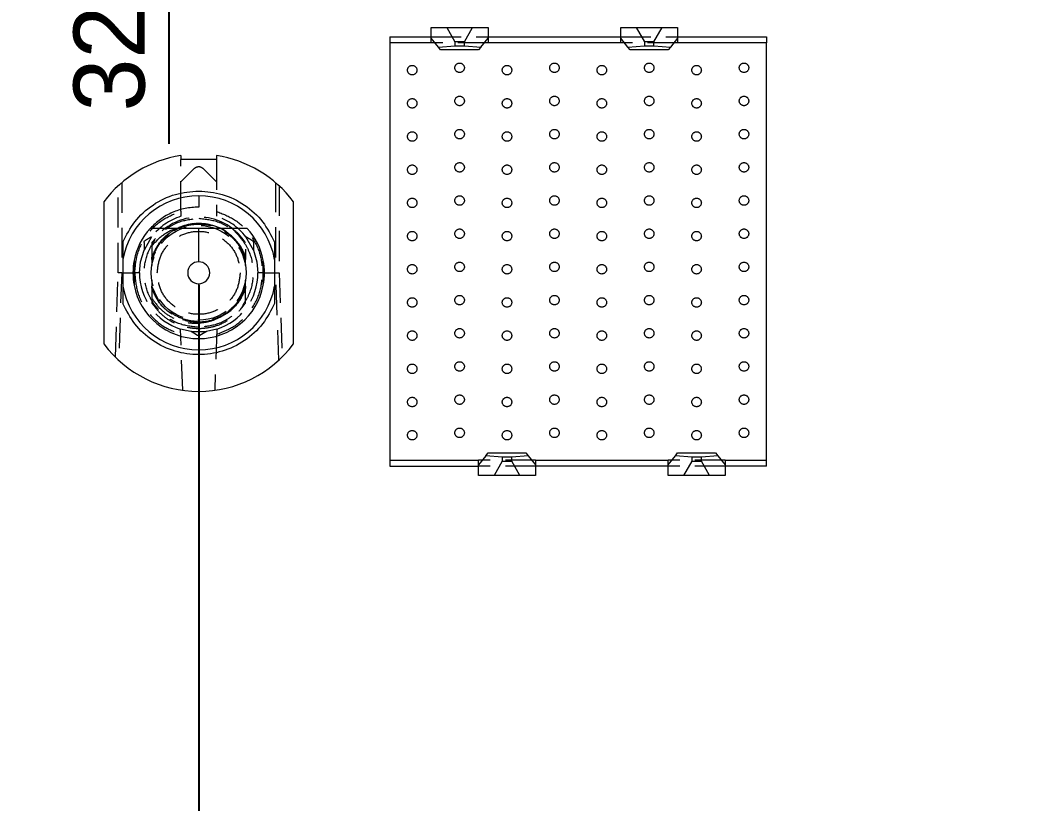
# Model space of a CAD drawing. Header units: millimetres. Extents: x -64 to 530, y -86 to 334.
# Drawn here: x 318.38 to 360.49, y 12.9 to 45.94 of the extents above; entities that cross this region are included whole.
import ezdxf

# ---------------------------------------------------------------- set-up
doc = ezdxf.new("R2010")
doc.units = ezdxf.units.MM
doc.header["$PDSIZE"] = -1
doc.linetypes.add('HIDDEN', pattern=[1.905, 1.27, -0.635])
doc.dimstyles.new('ISO-25', dxfattribs={"dimtxt": 2.5, "dimasz": 2.5, "dimexe": 1.25, "dimexo": 0.625, "dimtad": 1, "dimtxsty": 'Standard', "dimcen": 2.5, "dimadec": 0, "dimazin": 0, "dimtfac": 1, "dimtmove": 0, "dimatfit": 3, "dimfxl": 0, "dimarcsym": 0})

# ---------------------------------------------------------------- blocks, each defined once
blk = doc.blocks.new('*D35')
at = {"color": 0, "lineweight": -2}
for p, q in [((437.684, 297.079), (437.684, 315.579)), ((431.8, 293.079), (437.684, 297.079)), ((431.8, 279.9), (431.8, 293.079))]:
    blk.add_line(p, q, dxfattribs=at)
at = {"layer": 'Defpoints', "color": 0}
for p in [(437.684, 301.079), (431.8, 279.4), (0, 0)]:
    blk.add_point(p, dxfattribs=at)
at = {"color": 0, "insert": (435.434, 308.579), "char_height": 3, "attachment_point": 5, "rotation": 90}
blk.add_mtext('431,80', dxfattribs=at)
blk = doc.blocks.new('*D48')
at = {"color": 0, "lineweight": -2}
for p, q in [((355.301, 295.339), (355.301, 315.339)), ((359.73, 291.339), (355.301, 295.339)), ((359.73, 265.82), (359.73, 291.339))]:
    blk.add_line(p, q, dxfattribs=at)
at = {"layer": 'Defpoints', "color": 0}
for p in [(355.301, 299.339), (359.73, 265.32), (0, 0)]:
    blk.add_point(p, dxfattribs=at)
at = {"color": 0, "insert": (353.051, 307.589), "char_height": 3, "attachment_point": 5, "rotation": 90}
blk.add_mtext('359,73', dxfattribs=at)
blk = doc.blocks.new('*D49')
at = {"color": 0, "lineweight": -2}
for p, q in [((349.375, 265.32), (345.375, 260.541)), ((359.23, 265.32), (349.375, 265.32)), ((345.375, 260.541), (325.375, 260.541))]:
    blk.add_line(p, q, dxfattribs=at)
at = {"layer": 'Defpoints', "color": 0}
for p in [(359.73, 265.32), (341.375, 260.541), (0, 0)]:
    blk.add_point(p, dxfattribs=at)
at = {"color": 0, "insert": (333.125, 262.791), "char_height": 3, "attachment_point": 5}
blk.add_mtext('265,32', dxfattribs=at)
blk = doc.blocks.new('*D50')
at = {"color": 0, "lineweight": -2}
for p, q in [((411.281, 297.743), (411.281, 316.243)), ((415.9, 293.743), (411.281, 297.743)), ((415.9, 279.97), (415.9, 293.743))]:
    blk.add_line(p, q, dxfattribs=at)
at = {"layer": 'Defpoints', "color": 0}
for p in [(411.281, 301.743), (415.9, 279.47), (0, 0)]:
    blk.add_point(p, dxfattribs=at)
at = {"color": 0, "insert": (409.031, 309.243), "char_height": 3, "attachment_point": 5, "rotation": 90}
blk.add_mtext('415,90', dxfattribs=at)
blk = doc.blocks.new('*D51')
at = {"color": 0, "lineweight": -2}
for p, q in [((441.42, 274.4), (445.42, 275.871)), ((445.42, 275.871), (464.92, 275.871)), ((425.95, 274.4), (441.42, 274.4))]:
    blk.add_line(p, q, dxfattribs=at)
at = {"layer": 'Defpoints', "color": 0}
for p in [(449.42, 275.871), (425.45, 274.4), (0, 0)]:
    blk.add_point(p, dxfattribs=at)
at = {"color": 0, "insert": (457.42, 278.121), "char_height": 3, "attachment_point": 5}
blk.add_mtext('274,40', dxfattribs=at)
blk = doc.blocks.new('*D52')
at = {"color": 0, "lineweight": -2}
for p, q in [((423.283, 294.998), (423.283, 314.998)), ((425.45, 290.998), (423.283, 294.998)), ((425.45, 274.9), (425.45, 290.998))]:
    blk.add_line(p, q, dxfattribs=at)
at = {"layer": 'Defpoints', "color": 0}
for p in [(423.283, 298.998), (425.45, 274.4), (0, 0)]:
    blk.add_point(p, dxfattribs=at)
at = {"color": 0, "insert": (421.033, 307.248), "char_height": 3, "attachment_point": 5, "rotation": 90}
blk.add_mtext('425,45', dxfattribs=at)
blk = doc.blocks.new('*D53')
at = {"color": 0, "lineweight": -2}
for p, q in [((425.93, 198.05), (448.265, 198.05)), ((448.265, 198.05), (452.265, 194.721)), ((452.265, 194.721), (470.765, 194.721))]:
    blk.add_line(p, q, dxfattribs=at)
at = {"layer": 'Defpoints', "color": 0}
for p in [(425.43, 198.05), (456.265, 194.721), (0, 0)]:
    blk.add_point(p, dxfattribs=at)
at = {"color": 0, "insert": (463.765, 196.971), "char_height": 3, "attachment_point": 5}
blk.add_mtext('198,05', dxfattribs=at)
blk = doc.blocks.new('*D54')
at = {"color": 0, "lineweight": -2}
for p, q in [((450.176, 169.47), (454.176, 172.471)), ((454.176, 172.471), (473.176, 172.471)), ((430.3, 169.47), (450.176, 169.47))]:
    blk.add_line(p, q, dxfattribs=at)
at = {"layer": 'Defpoints', "color": 0}
for p in [(458.176, 172.471), (429.8, 169.47), (0, 0)]:
    blk.add_point(p, dxfattribs=at)
at = {"color": 0, "insert": (465.926, 174.721), "char_height": 3, "attachment_point": 5}
blk.add_mtext('169,47', dxfattribs=at)
blk = doc.blocks.new('*D55')
at = {"color": 0, "lineweight": -2}
for p, q in [((449.852, 133.05), (453.852, 136.405)), ((453.852, 136.405), (472.352, 136.405)), ((425.93, 133.05), (449.852, 133.05))]:
    blk.add_line(p, q, dxfattribs=at)
at = {"layer": 'Defpoints', "color": 0}
for p in [(457.852, 136.405), (425.43, 133.05), (0, 0)]:
    blk.add_point(p, dxfattribs=at)
at = {"color": 0, "insert": (465.352, 138.655), "char_height": 3, "attachment_point": 5}
blk.add_mtext('133,05', dxfattribs=at)
blk = doc.blocks.new('*D56')
at = {"color": 0, "lineweight": -2}
for p, q in [((437.803, 215.414), (437.803, 235.414)), ((425.43, 211.414), (437.803, 215.414)), ((425.43, 198.55), (425.43, 211.414))]:
    blk.add_line(p, q, dxfattribs=at)
at = {"layer": 'Defpoints', "color": 0}
for p in [(437.803, 219.414), (425.43, 198.05), (0, 0)]:
    blk.add_point(p, dxfattribs=at)
at = {"color": 0, "insert": (435.553, 227.664), "char_height": 3, "attachment_point": 5, "rotation": 90}
blk.add_mtext('425,43', dxfattribs=at)
blk = doc.blocks.new('*D57')
at = {"color": 0, "lineweight": -2}
for p, q in [((428.671, 174.228), (428.671, 193.728)), ((429.8, 173.47), (428.671, 174.228)), ((429.8, 169.97), (429.8, 173.47))]:
    blk.add_line(p, q, dxfattribs=at)
at = {"layer": 'Defpoints', "color": 0}
for p in [(428.671, 178.228), (429.8, 169.47), (0, 0)]:
    blk.add_point(p, dxfattribs=at)
at = {"color": 0, "insert": (426.421, 186.228), "char_height": 3, "attachment_point": 5, "rotation": 90}
blk.add_mtext('429,80', dxfattribs=at)
blk = doc.blocks.new('*D58')
at = {"color": 0, "lineweight": -2}
for p, q in [((423.781, 143.834), (423.781, 163.834)), ((425.43, 139.834), (423.781, 143.834)), ((425.43, 133.55), (425.43, 139.834))]:
    blk.add_line(p, q, dxfattribs=at)
at = {"layer": 'Defpoints', "color": 0}
for p in [(423.781, 147.834), (425.43, 133.05), (0, 0)]:
    blk.add_point(p, dxfattribs=at)
at = {"color": 0, "insert": (421.531, 156.084), "char_height": 3, "attachment_point": 5, "rotation": 90}
blk.add_mtext('425,43', dxfattribs=at)
blk = doc.blocks.new('*D59')
at = {"color": 0, "lineweight": -2}
for p, q in [((443.705, 59.47), (447.705, 60.483)), ((447.705, 60.483), (464.705, 60.483)), ((430.3, 59.47), (443.705, 59.47))]:
    blk.add_line(p, q, dxfattribs=at)
at = {"layer": 'Defpoints', "color": 0}
for p in [(451.705, 60.483), (429.8, 59.47), (0, 0)]:
    blk.add_point(p, dxfattribs=at)
at = {"color": 0, "insert": (458.455, 62.733), "char_height": 3, "attachment_point": 5}
blk.add_mtext('59,47', dxfattribs=at)
blk = doc.blocks.new('*D60')
at = {"color": 0, "lineweight": -2}
for p, q in [((421.977, 82.796), (421.977, 102.796)), ((425.43, 78.796), (421.977, 82.796)), ((425.43, 68.55), (425.43, 78.796))]:
    blk.add_line(p, q, dxfattribs=at)
at = {"layer": 'Defpoints', "color": 0}
for p in [(421.977, 86.796), (425.43, 68.05), (0, 0)]:
    blk.add_point(p, dxfattribs=at)
at = {"color": 0, "insert": (419.727, 95.046), "char_height": 3, "attachment_point": 5, "rotation": 90}
blk.add_mtext('425,43', dxfattribs=at)
blk = doc.blocks.new('*D61')
at = {"color": 0, "lineweight": -2}
for p, q in [((439.513, 68.05), (443.513, 72.526)), ((443.513, 72.526), (460.013, 72.526)), ((425.93, 68.05), (439.513, 68.05))]:
    blk.add_line(p, q, dxfattribs=at)
at = {"layer": 'Defpoints', "color": 0}
for p in [(447.513, 72.526), (425.43, 68.05), (0, 0)]:
    blk.add_point(p, dxfattribs=at)
at = {"color": 0, "insert": (454.013, 74.776), "char_height": 3, "attachment_point": 5}
blk.add_mtext('68,05', dxfattribs=at)
blk = doc.blocks.new('*D62')
at = {"color": 0, "lineweight": -2}
for p, q in [((429.8, 58.97), (429.8, 54.64)), ((429.8, 54.64), (429.842, 50.64)), ((429.842, 50.64), (429.842, 31.14))]:
    blk.add_line(p, q, dxfattribs=at)
at = {"layer": 'Defpoints', "color": 0}
for p in [(429.8, 59.47), (429.842, 46.64), (0, 0)]:
    blk.add_point(p, dxfattribs=at)
at = {"color": 0, "insert": (427.592, 38.64), "char_height": 3, "attachment_point": 5, "rotation": 90}
blk.add_mtext('429,80', dxfattribs=at)
blk = doc.blocks.new('*D63')
at = {"color": 0, "lineweight": -2}
for p, q in [((432.3, 55.97), (444.02, 55.97)), ((444.02, 55.97), (448.02, 53.811)), ((448.02, 53.811), (465.02, 53.811))]:
    blk.add_line(p, q, dxfattribs=at)
at = {"layer": 'Defpoints', "color": 0}
for p in [(431.8, 55.97), (452.02, 53.811), (0, 0)]:
    blk.add_point(p, dxfattribs=at)
at = {"color": 0, "insert": (458.77, 56.061), "char_height": 3, "attachment_point": 5}
blk.add_mtext('55,97', dxfattribs=at)
blk = doc.blocks.new('*D64')
at = {"color": 0, "lineweight": -2}
for p, q in [((441.938, 62.97), (445.938, 66.313)), ((445.938, 66.313), (462.938, 66.313)), ((432.3, 62.97), (441.938, 62.97))]:
    blk.add_line(p, q, dxfattribs=at)
at = {"layer": 'Defpoints', "color": 0}
for p in [(449.938, 66.313), (431.8, 62.97), (0, 0)]:
    blk.add_point(p, dxfattribs=at)
at = {"color": 0, "insert": (456.688, 68.563), "char_height": 3, "attachment_point": 5}
blk.add_mtext('62,97', dxfattribs=at)
blk = doc.blocks.new('*D65')
at = {"color": 0, "lineweight": -2}
for p, q in [((432.3, 165.97), (448.401, 165.97)), ((448.401, 165.97), (452.401, 161.133)), ((452.401, 161.133), (471.401, 161.133))]:
    blk.add_line(p, q, dxfattribs=at)
at = {"layer": 'Defpoints', "color": 0}
for p in [(431.8, 165.97), (456.401, 161.133), (0, 0)]:
    blk.add_point(p, dxfattribs=at)
at = {"color": 0, "insert": (464.151, 163.383), "char_height": 3, "attachment_point": 5}
blk.add_mtext('165,97', dxfattribs=at)
blk = doc.blocks.new('*D66')
at = {"color": 0, "lineweight": -2}
for p, q in [((448.405, 172.97), (452.405, 180.55)), ((452.405, 180.55), (471.405, 180.55)), ((432.3, 172.97), (448.405, 172.97))]:
    blk.add_line(p, q, dxfattribs=at)
at = {"layer": 'Defpoints', "color": 0}
for p in [(456.405, 180.55), (431.8, 172.97), (0, 0)]:
    blk.add_point(p, dxfattribs=at)
at = {"color": 0, "insert": (464.155, 182.8), "char_height": 3, "attachment_point": 5}
blk.add_mtext('172,97', dxfattribs=at)
blk = doc.blocks.new('*D77')
at = {"color": 0, "lineweight": -2}
for p, q in [((404.526, 297.682), (404.526, 316.182)), ((412.401, 293.682), (404.526, 297.682)), ((412.401, 279.9), (412.401, 293.682))]:
    blk.add_line(p, q, dxfattribs=at)
at = {"layer": 'Defpoints', "color": 0}
for p in [(404.526, 301.682), (412.401, 279.4), (0, 0)]:
    blk.add_point(p, dxfattribs=at)
at = {"color": 0, "insert": (402.276, 309.182), "char_height": 3, "attachment_point": 5, "rotation": 90}
blk.add_mtext('412,40', dxfattribs=at)
blk = doc.blocks.new('*D78')
at = {"color": 0, "lineweight": -2}
for p, q in [((417.265, 297.291), (417.265, 315.791)), ((419.399, 293.291), (417.265, 297.291)), ((419.399, 279.9), (419.399, 293.291))]:
    blk.add_line(p, q, dxfattribs=at)
at = {"layer": 'Defpoints', "color": 0}
for p in [(417.265, 301.291), (419.399, 279.4), (0, 0)]:
    blk.add_point(p, dxfattribs=at)
at = {"color": 0, "insert": (415.015, 308.791), "char_height": 3, "attachment_point": 5, "rotation": 90}
blk.add_mtext('419,40', dxfattribs=at)
blk = doc.blocks.new('*D79')
at = {"color": 0, "lineweight": -2}
for p, q in [((327.667, 198.05), (331.667, 199.196)), ((331.667, 199.196), (350.167, 199.196)), ((321.16, 198.05), (327.667, 198.05))]:
    blk.add_line(p, q, dxfattribs=at)
at = {"layer": 'Defpoints', "color": 0}
for p in [(335.667, 199.196), (320.66, 198.05), (0, 0)]:
    blk.add_point(p, dxfattribs=at)
at = {"color": 0, "insert": (343.167, 201.446), "char_height": 3, "attachment_point": 5}
blk.add_mtext('198,05', dxfattribs=at)
blk = doc.blocks.new('*D80')
at = {"color": 0, "lineweight": -2}
for p, q in [((320.66, 197.55), (320.66, 191.803)), ((320.66, 191.803), (322.808, 187.803)), ((322.808, 187.803), (322.808, 168.303))]:
    blk.add_line(p, q, dxfattribs=at)
at = {"layer": 'Defpoints', "color": 0}
for p in [(320.66, 198.05), (322.808, 183.803), (0, 0)]:
    blk.add_point(p, dxfattribs=at)
at = {"color": 0, "insert": (320.558, 175.803), "char_height": 3, "attachment_point": 5, "rotation": 90}
blk.add_mtext('320,66', dxfattribs=at)
blk = doc.blocks.new('*D93')
at = {"color": 0, "lineweight": -2}
for p, q in [((321.16, 133.05), (324.942, 133.05)), ((324.942, 133.05), (328.942, 128.791)), ((328.942, 128.791), (347.442, 128.791))]:
    blk.add_line(p, q, dxfattribs=at)
at = {"layer": 'Defpoints', "color": 0}
for p in [(320.66, 133.05), (332.942, 128.791), (0, 0)]:
    blk.add_point(p, dxfattribs=at)
at = {"color": 0, "insert": (340.442, 131.041), "char_height": 3, "attachment_point": 5}
blk.add_mtext('133,05', dxfattribs=at)
blk = doc.blocks.new('*D97')
at = {"color": 0, "lineweight": -2}
for p, q in [((320.66, 132.55), (320.66, 109.118)), ((320.66, 109.118), (316.635, 105.118)), ((316.635, 105.118), (316.635, 85.618))]:
    blk.add_line(p, q, dxfattribs=at)
at = {"layer": 'Defpoints', "color": 0}
for p in [(320.66, 133.05), (316.635, 101.118), (0, 0)]:
    blk.add_point(p, dxfattribs=at)
at = {"color": 0, "insert": (314.385, 93.118), "char_height": 3, "attachment_point": 5, "rotation": 90}
blk.add_mtext('320,66', dxfattribs=at)
blk = doc.blocks.new('*D106')
at = {"color": 0, "lineweight": -2}
for p, q in [((321.16, 68.05), (329.407, 68.05)), ((329.407, 68.05), (333.407, 67.093)), ((333.407, 67.093), (349.907, 67.093))]:
    blk.add_line(p, q, dxfattribs=at)
at = {"layer": 'Defpoints', "color": 0}
for p in [(320.66, 68.05), (337.407, 67.093), (0, 0)]:
    blk.add_point(p, dxfattribs=at)
at = {"color": 0, "insert": (343.907, 69.343), "char_height": 3, "attachment_point": 5}
blk.add_mtext('68,05', dxfattribs=at)
blk = doc.blocks.new('*D107')
at = {"color": 0, "lineweight": -2}
for p, q in [((320.66, 67.55), (320.66, 64.05)), ((320.66, 64.05), (324.666, 60.21)), ((324.666, 60.21), (324.666, 40.71))]:
    blk.add_line(p, q, dxfattribs=at)
at = {"layer": 'Defpoints', "color": 0}
for p in [(320.66, 68.05), (324.666, 56.21), (0, 0)]:
    blk.add_point(p, dxfattribs=at)
at = {"color": 0, "insert": (322.416, 48.21), "char_height": 3, "attachment_point": 5, "rotation": 90}
blk.add_mtext('320,66', dxfattribs=at)
blk = doc.blocks.new('*D108')
at = {"color": 0, "lineweight": -2}
for p, q in [((399.27, 34.77), (399.27, 4.758)), ((399.27, 4.758), (397.293, 0.758)), ((397.293, 0.758), (397.293, -19.242))]:
    blk.add_line(p, q, dxfattribs=at)
at = {"layer": 'Defpoints', "color": 0}
for p in [(399.27, 35.27), (0, 0), (397.293, -3.242)]:
    blk.add_point(p, dxfattribs=at)
at = {"color": 0, "insert": (395.043, -11.492), "char_height": 3, "attachment_point": 5, "rotation": 90}
blk.add_mtext('399,27', dxfattribs=at)
blk = doc.blocks.new('*D109')
at = {"color": 0, "lineweight": -2}
for p, q in [((325.92, 34.77), (325.92, -3.006)), ((325.92, -3.006), (321.535, -7.006)), ((321.535, -7.006), (321.535, -27.006))]:
    blk.add_line(p, q, dxfattribs=at)
at = {"layer": 'Defpoints', "color": 0}
for p in [(325.92, 35.27), (0, 0), (321.535, -11.006)]:
    blk.add_point(p, dxfattribs=at)
at = {"color": 0, "insert": (319.285, -19.256), "char_height": 3, "attachment_point": 5, "rotation": 90}
blk.add_mtext('325,92', dxfattribs=at)
blk = doc.blocks.new('*D115')
at = {"color": 0, "lineweight": -2}
for p, q in [((394.742, 126.405), (451.08, 126.405)), ((451.08, 126.405), (455.08, 122.21)), ((455.08, 122.21), (473.58, 122.21))]:
    blk.add_line(p, q, dxfattribs=at)
at = {"layer": 'Defpoints', "color": 0}
for p in [(394.242, 126.405), (459.08, 122.21), (0, 0)]:
    blk.add_point(p, dxfattribs=at)
at = {"color": 0, "insert": (466.58, 124.46), "char_height": 3, "attachment_point": 5}
blk.add_mtext('126,40', dxfattribs=at)
blk = doc.blocks.new('*D116')
at = {"color": 0, "lineweight": -2}
for p, q in [((394.242, 125.905), (394.242, 119.629)), ((394.242, 119.629), (388.615, 115.629)), ((388.615, 115.629), (388.615, 95.629))]:
    blk.add_line(p, q, dxfattribs=at)
at = {"layer": 'Defpoints', "color": 0}
for p in [(394.242, 126.405), (388.615, 111.629), (0, 0)]:
    blk.add_point(p, dxfattribs=at)
at = {"color": 0, "insert": (386.365, 103.379), "char_height": 3, "attachment_point": 5, "rotation": 90}
blk.add_mtext('394,24', dxfattribs=at)
blk = doc.blocks.new('*D117')
at = {"color": 0, "lineweight": -2}
for p, q in [((384.771, 191.225), (380.771, 186.707)), ((393.742, 191.225), (384.771, 191.225)), ((380.771, 186.707), (362.771, 186.707))]:
    blk.add_line(p, q, dxfattribs=at)
at = {"layer": 'Defpoints', "color": 0}
for p in [(394.242, 191.225), (376.771, 186.707), (0, 0)]:
    blk.add_point(p, dxfattribs=at)
at = {"color": 0, "insert": (369.521, 188.957), "char_height": 3, "attachment_point": 5}
blk.add_mtext('191,23', dxfattribs=at)
blk = doc.blocks.new('*D118')
at = {"color": 0, "lineweight": -2}
for p, q in [((389.587, 199.576), (389.587, 219.576)), ((394.242, 195.576), (389.587, 199.576)), ((394.242, 191.725), (394.242, 195.576))]:
    blk.add_line(p, q, dxfattribs=at)
at = {"layer": 'Defpoints', "color": 0}
for p in [(389.587, 203.576), (394.242, 191.225), (0, 0)]:
    blk.add_point(p, dxfattribs=at)
at = {"color": 0, "insert": (387.337, 211.826), "char_height": 3, "attachment_point": 5, "rotation": 90}
blk.add_mtext('394,24', dxfattribs=at)
blk = doc.blocks.new('*D119')
at = {"color": 0, "lineweight": -2}
for p, q in [((393.843, 235.159), (393.843, 254.159)), ((396, 231.159), (393.843, 235.159)), ((396, 225.095), (396, 231.159))]:
    blk.add_line(p, q, dxfattribs=at)
at = {"layer": 'Defpoints', "color": 0}
for p in [(393.843, 239.159), (396, 224.595), (0, 0)]:
    blk.add_point(p, dxfattribs=at)
at = {"color": 0, "insert": (391.593, 246.909), "char_height": 3, "attachment_point": 5, "rotation": 90}
blk.add_mtext('396,00', dxfattribs=at)
blk = doc.blocks.new('*D120')
at = {"color": 0, "lineweight": -2}
for p, q in [((372.602, 236.309), (372.602, 255.809)), ((373.5, 232.309), (372.602, 236.309)), ((373.5, 225.095), (373.5, 232.309))]:
    blk.add_line(p, q, dxfattribs=at)
at = {"layer": 'Defpoints', "color": 0}
for p in [(372.602, 240.309), (373.5, 224.595), (0, 0)]:
    blk.add_point(p, dxfattribs=at)
at = {"color": 0, "insert": (370.352, 248.309), "char_height": 3, "attachment_point": 5, "rotation": 90}
blk.add_mtext('373,50', dxfattribs=at)
blk = doc.blocks.new('*D121')
at = {"color": 0, "lineweight": -2}
for p, q in [((345.579, 237.414), (345.579, 256.414)), ((349.175, 233.414), (345.579, 237.414)), ((349.175, 225.095), (349.175, 233.414))]:
    blk.add_line(p, q, dxfattribs=at)
at = {"layer": 'Defpoints', "color": 0}
for p in [(345.579, 241.414), (349.175, 224.595), (0, 0)]:
    blk.add_point(p, dxfattribs=at)
at = {"color": 0, "insert": (343.329, 249.164), "char_height": 3, "attachment_point": 5, "rotation": 90}
blk.add_mtext('349,18', dxfattribs=at)
blk = doc.blocks.new('*D122')
at = {"color": 0, "lineweight": -2}
for p, q in [((325.674, 236.995), (325.674, 256.995)), ((328.855, 232.995), (325.674, 236.995)), ((328.855, 225.095), (328.855, 232.995))]:
    blk.add_line(p, q, dxfattribs=at)
at = {"layer": 'Defpoints', "color": 0}
for p in [(325.674, 240.995), (328.855, 224.595), (0, 0)]:
    blk.add_point(p, dxfattribs=at)
at = {"color": 0, "insert": (323.424, 249.245), "char_height": 3, "attachment_point": 5, "rotation": 90}
blk.add_mtext('328,86', dxfattribs=at)
blk = doc.blocks.new('*D142')
at = {"color": 0, "lineweight": -2}
for p, q in [((401.115, 224.595), (405.115, 228.426)), ((405.115, 228.426), (425.115, 228.426)), ((396.5, 224.595), (401.115, 224.595))]:
    blk.add_line(p, q, dxfattribs=at)
at = {"layer": 'Defpoints', "color": 0}
for p in [(409.115, 228.426), (396, 224.595), (0, 0)]:
    blk.add_point(p, dxfattribs=at)
at = {"color": 0, "insert": (417.365, 230.676), "char_height": 3, "attachment_point": 5}
blk.add_mtext('224,59', dxfattribs=at)

msp = doc.modelspace()

# ---------------------------------------------------------------- linework, layer by layer
at = {"color": 7, "linetype": 'Continuous', "lineweight": 15}
for p, q in [((335.73, 45.17), (335.73, 45.62)), ((335.73, 45.62), (336.384, 45.62)), ((336.384, 45.62), (336.73, 45.02)), ((336.384, 45.62), (337.476, 45.62)), ((337.13, 45.02), (337.476, 45.62)), ((337.476, 45.62), (338.13, 45.62)), ((338.13, 45.62), (338.13, 45.17)), ((343.73, 45.17), (343.73, 45.62)), ((343.73, 45.62), (344.384, 45.62)), ((344.384, 45.62), (344.73, 45.02)), ((344.384, 45.62), (345.476, 45.62)), ((345.13, 45.02), (345.476, 45.62)), ((345.476, 45.62), (346.13, 45.62)), ((346.13, 45.62), (346.13, 45.17)), ((333.98, 45.22), (335.73, 45.22)), ((333.98, 45.22), (333.98, 44.97)), ((336.035, 44.789), (335.73, 45.17)), ((335.73, 44.97), (335.73, 45.17)), ((337.825, 44.789), (338.13, 45.17)), ((338.13, 45.22), (343.73, 45.22)), ((338.13, 45.17), (338.13, 44.97)), ((344.035, 44.789), (343.73, 45.17)), ((343.73, 44.97), (343.73, 45.17)), ((346.13, 45.17), (345.825, 44.789)), ((346.13, 45.22), (349.88, 45.22)), ((346.13, 45.17), (346.13, 44.97)), ((349.88, 45.22), (349.88, 44.97)), ((333.98, 44.97), (333.98, 27.37)), ((335.73, 44.97), (333.98, 44.97)), ((336.035, 44.789), (336.73, 44.85)), ((336.13, 44.67), (336.035, 44.789)), ((337.73, 44.67), (336.13, 44.67)), ((336.73, 45.02), (336.73, 44.85)), ((337.13, 45.02), (336.73, 45.02)), ((336.73, 44.85), (337.13, 44.85)), ((337.13, 44.85), (337.13, 45.02)), ((337.13, 44.85), (337.825, 44.789)), ((337.825, 44.789), (337.73, 44.67)), ((343.73, 44.97), (338.13, 44.97)), ((344.035, 44.789), (344.73, 44.85)), ((344.13, 44.67), (344.035, 44.789)), ((345.73, 44.67), (344.13, 44.67)), ((344.73, 45.02), (344.73, 44.85)), ((345.13, 45.02), (344.73, 45.02)), ((344.73, 44.85), (345.13, 44.85)), ((345.13, 44.85), (345.13, 45.02)), ((345.13, 44.85), (345.825, 44.789)), ((345.825, 44.789), (345.73, 44.67)), ((349.88, 44.97), (346.13, 44.97)), ((349.88, 27.37), (349.88, 44.97)), ((325.17, 40.213), (325.17, 40.045)), ((326.67, 40.045), (325.17, 40.045)), ((326.67, 40.213), (326.67, 40.045)), ((325.92, 38.52), (325.92, 38.045)), ((321.92, 38.27), (321.92, 32.27)), ((329.92, 32.27), (329.92, 38.27)), ((325.92, 35.735), (325.92, 37.145)), ((325.92, 32.495), (325.92, 34.805)), ((325.92, 32.495), (325.92, 32.02)), ((338.035, 27.551), (337.73, 27.17)), ((338.035, 27.551), (338.13, 27.67)), ((338.73, 27.49), (338.035, 27.551)), ((338.13, 27.67), (339.73, 27.67)), ((338.73, 27.49), (338.73, 27.32)), ((339.13, 27.49), (338.73, 27.49)), ((339.825, 27.551), (339.13, 27.49)), ((339.13, 27.32), (339.13, 27.49)), ((339.73, 27.67), (339.825, 27.551)), ((339.825, 27.551), (340.13, 27.17)), ((345.73, 27.17), (346.034, 27.551)), ((346.034, 27.551), (346.13, 27.67)), ((346.73, 27.49), (346.034, 27.551)), ((346.13, 27.67), (347.73, 27.67)), ((347.13, 27.49), (346.73, 27.49)), ((346.73, 27.49), (346.73, 27.32)), ((347.826, 27.551), (347.13, 27.49)), ((347.13, 27.32), (347.13, 27.49)), ((347.73, 27.67), (347.826, 27.551)), ((347.826, 27.551), (348.13, 27.17)), ((333.98, 27.37), (337.73, 27.37)), ((333.98, 27.37), (333.98, 27.12)), ((333.98, 27.12), (337.73, 27.12)), ((337.73, 27.17), (337.73, 27.37)), ((337.73, 26.72), (337.73, 27.17)), ((338.73, 27.32), (338.384, 26.72)), ((338.73, 27.32), (339.13, 27.32)), ((339.476, 26.72), (339.13, 27.32)), ((340.13, 27.37), (345.73, 27.37)), ((340.13, 27.37), (340.13, 27.17)), ((340.13, 27.17), (340.13, 26.72)), ((345.73, 27.12), (340.13, 27.12)), ((345.73, 27.17), (345.73, 27.37)), ((345.73, 26.72), (345.73, 27.17)), ((346.73, 27.32), (346.384, 26.72)), ((346.73, 27.32), (347.13, 27.32)), ((347.476, 26.72), (347.13, 27.32)), ((348.13, 27.37), (349.88, 27.37)), ((348.13, 27.37), (348.13, 27.17)), ((348.13, 27.17), (348.13, 26.72)), ((349.88, 27.12), (348.13, 27.12)), ((349.88, 27.12), (349.88, 27.37)), ((338.384, 26.72), (337.73, 26.72)), ((339.476, 26.72), (338.384, 26.72)), ((340.13, 26.72), (339.476, 26.72)), ((346.384, 26.72), (345.73, 26.72)), ((347.476, 26.72), (346.384, 26.72)), ((348.13, 26.72), (347.476, 26.72))]:
    msp.add_line(p, q, dxfattribs=at)
at = {"color": 7, "linetype": 'HIDDEN', "lineweight": 0}
for p, q in [((335.73, 45.22), (338.13, 45.22)), ((343.73, 45.22), (346.13, 45.22)), ((338.13, 44.97), (335.73, 44.97)), ((346.13, 44.97), (343.73, 44.97)), ((325.17, 37.864), (325.17, 40.045)), ((326.67, 40.045), (326.67, 37.864)), ((325.17, 39.105), (325.743, 39.678)), ((326.097, 39.678), (326.67, 39.105)), ((322.526, 35.27), (322.526, 38.941)), ((322.67, 39.07), (322.67, 35.92)), ((329.17, 35.92), (329.17, 39.07)), ((329.314, 38.941), (329.314, 35.27)), ((327.318, 37.159), (327.895, 36.544)), ((323.935, 36.789), (323.612, 36.23)), ((324.094, 36.722), (323.945, 36.544)), ((328.228, 36.23), (327.906, 36.789)), ((323.945, 36.544), (323.945, 35.585)), ((323.945, 36.271), (323.945, 35.921)), ((324.107, 36.236), (323.945, 35.921)), ((327.601, 36.493), (327.895, 35.921)), ((327.601, 36.493), (327.895, 35.921)), ((327.895, 36.271), (327.895, 35.921)), ((323.945, 35.836), (324.093, 36.149)), ((327.735, 36.175), (327.895, 35.836)), ((327.895, 35.921), (327.771, 36.162)), ((327.895, 35.585), (327.895, 35.836)), ((322.402, 31.717), (322.526, 35.27)), ((322.67, 35.27), (322.526, 35.27)), ((322.67, 35.27), (322.541, 31.584)), ((322.67, 35.27), (323.22, 35.27)), ((323.42, 35.27), (323.22, 35.27)), ((328.62, 35.27), (328.42, 35.27)), ((328.62, 35.27), (329.17, 35.27)), ((329.299, 31.584), (329.17, 35.27)), ((329.17, 35.27), (329.314, 35.27)), ((329.314, 35.27), (329.438, 31.717)), ((323.945, 34.955), (323.945, 34.197)), ((324.207, 34.147), (323.945, 34.704)), ((324.207, 34.147), (323.945, 34.704)), ((323.945, 34.619), (323.945, 33.996)), ((323.945, 34.619), (324.152, 34.216)), ((327.895, 34.704), (327.534, 33.998)), ((327.895, 34.619), (327.631, 34.105)), ((327.631, 34.105), (327.895, 34.619)), ((327.895, 34.619), (327.631, 34.105)), ((327.895, 34.704), (327.644, 34.172)), ((327.895, 34.704), (327.644, 34.172)), ((327.665, 34.172), (327.895, 34.619)), ((327.895, 34.704), (327.895, 34.955)), ((327.895, 33.996), (327.895, 34.619)), ((328.645, 34.746), (328.645, 34.746)), ((323.945, 33.996), (324.174, 33.723)), ((327.689, 33.751), (327.895, 33.996)), ((325.245, 30.316), (325.155, 32.89)), ((325.597, 32.791), (325.155, 32.89)), ((325.431, 32.981), (325.92, 32.92)), ((325.92, 32.92), (326.143, 32.948)), ((326.685, 32.89), (326.243, 32.791)), ((326.685, 32.89), (326.595, 30.316)), ((325.87, 32.633), (325.597, 32.791)), ((325.597, 32.791), (326.243, 32.791)), ((326.243, 32.791), (325.97, 32.633)), ((340.13, 27.37), (337.73, 27.37)), ((340.13, 27.12), (337.73, 27.12)), ((348.13, 27.37), (345.73, 27.37)), ((348.13, 27.12), (345.73, 27.12))]:
    msp.add_line(p, q, dxfattribs=at)
at = {"color": 7, "linetype": 'HIDDEN', "lineweight": 0, "flags": 128}
for points in [[(325.144, 37.199), (325.173, 37.203), (325.181, 37.203), (325.183, 37.203), (325.184, 37.202), (325.184, 37.202), (325.184, 37.202), (325.184, 37.202), (325.184, 37.202), (325.184, 37.202), (325.184, 37.202), (325.184, 37.202), (325.184, 37.202), (325.184, 37.202), (325.184, 37.203), (325.184, 37.203), (325.184, 37.203), (325.184, 37.203), (325.184, 37.203), (325.184, 37.203), (325.184, 37.202), (325.184, 37.202), (325.184, 37.202), (325.184, 37.202), (325.184, 37.202), (325.184, 37.202), (325.184, 37.202), (325.184, 37.202), (325.184, 37.202), (325.184, 37.201), (325.184, 37.201), (325.181, 37.198), (325.051, 37.134), (324.888, 37.047)], [(323.42, 35.27), (323.464, 35.736), (323.612, 36.23)], [(323.945, 36.544), (323.945, 36.544)], [(323.945, 36.544), (323.945, 36.544)], [(323.945, 36.544), (323.945, 36.544)], [(323.945, 36.544), (323.945, 36.544)], [(323.945, 36.544), (323.945, 36.544)], [(323.945, 36.544), (323.945, 36.544)], [(323.945, 36.544), (323.945, 36.544)], [(323.945, 36.544), (323.945, 36.544)], [(327.895, 36.544), (327.895, 36.544)], [(328.228, 36.23), (328.376, 35.736), (328.42, 35.27)], [(327.895, 35.836), (327.895, 35.836)], [(327.895, 35.836), (327.895, 35.836)], [(327.895, 35.836), (327.895, 35.836)], [(327.895, 35.836), (327.895, 35.836)], [(327.895, 35.836), (327.895, 35.836)], [(323.945, 35.585), (323.945, 35.585)], [(323.945, 34.955), (323.945, 34.955)], [(327.895, 34.704), (327.895, 34.704)], [(327.895, 34.704), (327.895, 34.704)], [(327.895, 34.704), (327.895, 34.704)], [(327.895, 34.704), (327.895, 34.704)], [(327.895, 34.704), (327.895, 34.704)], [(327.895, 34.704), (327.895, 34.704)], [(327.895, 34.704), (327.895, 34.704)], [(327.895, 34.704), (327.895, 34.704)], [(324.141, 34.243), (324.141, 34.243)], [(323.945, 33.996), (323.945, 33.996)], [(323.945, 33.996), (323.945, 33.996)], [(323.945, 33.996), (323.945, 33.996)], [(323.945, 33.996), (323.945, 33.996)], [(323.945, 33.996), (323.945, 33.996)], [(323.945, 33.996), (323.945, 33.996)], [(323.945, 33.996), (323.945, 33.996)], [(327.895, 33.996), (327.895, 33.996)], [(324.893, 33.491), (324.893, 33.491)]]:
    msp.add_lwpolyline(points, dxfattribs=at)
at = {"color": 7, "linetype": 'HIDDEN', "lineweight": 0}
for centre, radius in [((334.93, 43.82), 0.2), ((336.93, 43.92), 0.2), ((338.93, 43.82), 0.2), ((340.93, 43.92), 0.2), ((342.93, 43.82), 0.2), ((344.93, 43.92), 0.2), ((346.93, 43.82), 0.2), ((348.93, 43.92), 0.2), ((334.93, 42.42), 0.2), ((336.93, 42.52), 0.2), ((338.93, 42.42), 0.2), ((340.93, 42.52), 0.2), ((342.93, 42.42), 0.2), ((344.93, 42.52), 0.2), ((346.93, 42.42), 0.2), ((348.93, 42.52), 0.2), ((336.93, 41.12), 0.2), ((340.93, 41.12), 0.2), ((344.93, 41.12), 0.2), ((348.93, 41.12), 0.2), ((334.93, 41.02), 0.2), ((338.93, 41.02), 0.2), ((342.93, 41.02), 0.2), ((346.93, 41.02), 0.2), ((334.93, 39.62), 0.2), ((336.93, 39.72), 0.2), ((338.93, 39.62), 0.2), ((340.93, 39.72), 0.2), ((342.93, 39.62), 0.2), ((344.93, 39.72), 0.2), ((346.93, 39.62), 0.2), ((348.93, 39.72), 0.2), ((334.93, 38.22), 0.2), ((336.93, 38.32), 0.2), ((338.93, 38.22), 0.2), ((340.93, 38.32), 0.2), ((342.93, 38.22), 0.2), ((344.93, 38.32), 0.2), ((346.93, 38.22), 0.2), ((348.93, 38.32), 0.2), ((325.92, 35.27), 2), ((336.93, 36.92), 0.2), ((340.93, 36.92), 0.2), ((344.93, 36.92), 0.2), ((348.93, 36.92), 0.2), ((334.93, 36.82), 0.2), ((338.93, 36.82), 0.2), ((342.93, 36.82), 0.2), ((346.93, 36.82), 0.2), ((334.93, 35.42), 0.2), ((336.93, 35.52), 0.2), ((338.93, 35.42), 0.2), ((340.93, 35.52), 0.2), ((342.93, 35.42), 0.2), ((344.93, 35.52), 0.2), ((346.93, 35.42), 0.2), ((348.93, 35.52), 0.2), ((334.93, 34.02), 0.2), ((336.93, 34.12), 0.2), ((338.93, 34.02), 0.2), ((340.93, 34.12), 0.2), ((342.93, 34.02), 0.2), ((344.93, 34.12), 0.2), ((346.93, 34.02), 0.2), ((348.93, 34.12), 0.2), ((336.93, 32.72), 0.2), ((340.93, 32.72), 0.2), ((344.93, 32.72), 0.2), ((348.93, 32.72), 0.2), ((334.93, 32.62), 0.2), ((338.93, 32.62), 0.2), ((342.93, 32.62), 0.2), ((346.93, 32.62), 0.2), ((334.93, 31.22), 0.2), ((336.93, 31.32), 0.2), ((338.93, 31.22), 0.2), ((340.93, 31.32), 0.2), ((342.93, 31.22), 0.2), ((344.93, 31.32), 0.2), ((346.93, 31.22), 0.2), ((348.93, 31.32), 0.2), ((334.93, 29.82), 0.2), ((336.93, 29.92), 0.2), ((338.93, 29.82), 0.2), ((340.93, 29.92), 0.2), ((342.93, 29.82), 0.2), ((344.93, 29.92), 0.2), ((346.93, 29.82), 0.2), ((348.93, 29.92), 0.2), ((336.93, 28.52), 0.2), ((340.93, 28.52), 0.2), ((344.93, 28.52), 0.2), ((348.93, 28.52), 0.2), ((334.93, 28.42), 0.2), ((338.93, 28.42), 0.2), ((342.93, 28.42), 0.2), ((346.93, 28.42), 0.2)]:
    msp.add_circle(centre, radius, dxfattribs=at)
at = {"color": 7, "linetype": 'Continuous', "lineweight": 15}
for radius, start, end in [(5, 98.6269, 143.1301), (5, 36.8699, 81.3731), (3.25, 90, 169.9367), (3.25, 10.0633, 90), (2.775, 137.4934, 169.1071), (2.775, 10.8932, 42.5066), (2.775, 169.1067, 190.8938), (0.465, 90, 270), (0.465, 270, 90), (2.775, 349.1068, 10.8929), (3.25, 190.0633, 270), (2.775, 190.8929, 270), (2.775, 270, 349.1071), (3.25, 270, 349.9367), (5, 216.8699, 323.1301)]:
    msp.add_arc((325.92, 35.27), radius, start, end, dxfattribs=at)
at = {"color": 7, "linetype": 'HIDDEN', "lineweight": 0}
for radius, start, end in [(2.5, 107.4576, 142.5798), (2.35, 53.5058, 147.1851), (2.5, 37.4202, 72.5424), (2.5, 180, 252.1843), (2.5, 287.8157, 0)]:
    msp.add_arc((325.92, 35.27), radius, start, end, dxfattribs=at)
for points, knots in [([(325.743, 39.678), (325.769, 39.699), (325.821, 39.74), (325.92, 39.757), (326.019, 39.74), (326.071, 39.699), (326.097, 39.678)], [0, 0, 0, 0, 0.25, 0.499991, 0.75, 1, 1, 1, 1]), ([(323.22, 35.27), (323.246, 35.553), (323.299, 36.133), (323.727, 36.919), (324.363, 37.548), (324.906, 37.76), (325.17, 37.864)], [0, 0, 0, 0, 0.243392, 0.499999, 0.756608, 1, 1, 1, 1]), ([(325.92, 32.97), (325.631, 33.001), (325.184, 33.049), (324.648, 33.335), (324.283, 33.632), (323.984, 33.998), (323.706, 34.534), (323.564, 35.27), (323.706, 36.006), (323.983, 36.542), (324.282, 36.908), (324.648, 37.205), (325.184, 37.491), (325.631, 37.539), (325.92, 37.57)], [0, 0, 0, 0, 0.119721, 0.184823, 0.25, 0.315102, 0.380278, 0.5, 0.619721, 0.684824, 0.75, 0.815102, 0.880279, 1, 1, 1, 1]), ([(325.17, 37.864), (325.17, 37.836), (325.17, 37.781), (325.17, 37.713), (325.17, 37.663), (325.17, 37.658), (325.17, 37.655)], [0, 0, 0, 0, 0.25862, 0.513613, 0.756095, 1, 1, 1, 1]), ([(325.92, 37.57), (326.209, 37.539), (326.656, 37.491), (327.192, 37.205), (327.557, 36.908), (327.856, 36.542), (328.134, 36.006), (328.276, 35.27), (328.134, 34.534), (327.857, 33.998), (327.558, 33.632), (327.192, 33.335), (326.656, 33.049), (326.209, 33.001), (325.92, 32.97)], [0, 0, 0, 0, 0.119722, 0.184824, 0.25, 0.315102, 0.380279, 0.5, 0.619722, 0.684823, 0.75, 0.815102, 0.880278, 1, 1, 1, 1]), ([(326.67, 37.864), (326.934, 37.76), (327.477, 37.548), (328.113, 36.919), (328.541, 36.133), (328.594, 35.553), (328.62, 35.27)], [0, 0, 0, 0, 0.243392, 0.500001, 0.756608, 1, 1, 1, 1]), ([(326.67, 37.864), (326.67, 37.836), (326.67, 37.781), (326.67, 37.713), (326.67, 37.664), (326.67, 37.658), (326.67, 37.655)], [0, 0, 0, 0, 0.258104, 0.512608, 0.755594, 1, 1, 1, 1]), ([(327.158, 36.936), (327.152, 36.942), (326.993, 37.102), (326.561, 37.27), (325.923, 37.387), (325.268, 37.28), (324.684, 36.982), (324.205, 36.521), (324.032, 36.121), (323.945, 35.921)], [0, 0, 0, 0, 0.006976, 0.17248, 0.337983, 0.503488, 0.668992, 0.834496, 1, 1, 1, 1]), ([(327.45, 36.645), (327.351, 36.755), (327.107, 37.025), (326.568, 37.278), (325.921, 37.385), (325.268, 37.281), (324.684, 36.982), (324.205, 36.521), (324.032, 36.121), (323.945, 35.921)], [0, 0, 0, 0, 0.101378, 0.251149, 0.400918, 0.55069, 0.700459, 0.85023, 1, 1, 1, 1]), ([(323.945, 35.921), (324.032, 36.121), (324.205, 36.521), (324.684, 36.982), (325.268, 37.281), (325.921, 37.385), (326.567, 37.277), (327.08, 37.043), (327.304, 36.798), (327.381, 36.714)], [0, 0, 0, 0, 0.153217, 0.306436, 0.459655, 0.612872, 0.766091, 0.919309, 1, 1, 1, 1]), ([(323.945, 35.921), (324.032, 36.121), (324.205, 36.521), (324.684, 36.982), (325.268, 37.281), (325.921, 37.385), (326.568, 37.278), (327.111, 37.023), (327.358, 36.748), (327.46, 36.635)], [0, 0, 0, 0, 0.149287, 0.298575, 0.447862, 0.597148, 0.746436, 0.895723, 1, 1, 1, 1]), ([(323.945, 35.921), (324.032, 36.121), (324.205, 36.521), (324.684, 36.982), (325.268, 37.281), (325.921, 37.385), (326.568, 37.278), (327.108, 37.025), (327.353, 36.753), (327.452, 36.643)], [0, 0, 0, 0, 0.149671, 0.29934, 0.449009, 0.598677, 0.748347, 0.898016, 1, 1, 1, 1]), ([(327.895, 35.921), (327.808, 36.121), (327.635, 36.521), (327.157, 36.982), (326.572, 37.281), (325.92, 37.384), (325.268, 37.281), (324.684, 36.982), (324.205, 36.521), (324.032, 36.121), (323.945, 35.921)], [0, 0, 0, 0, 0.125001, 0.250001, 0.375001, 0.5, 0.625, 0.75, 0.875, 1, 1, 1, 1]), ([(323.945, 35.836), (324.026, 36.043), (324.188, 36.457), (324.664, 36.939), (325.256, 37.253), (325.92, 37.36), (326.584, 37.253), (327.176, 36.939), (327.652, 36.457), (327.814, 36.043), (327.895, 35.836)], [0, 0, 0, 0, 0.124999, 0.25, 0.374999, 0.499999, 0.625, 0.75, 0.875, 1, 1, 1, 1]), ([(323.945, 35.836), (324.026, 36.043), (324.188, 36.457), (324.664, 36.939), (325.256, 37.253), (325.92, 37.36), (326.584, 37.253), (327.176, 36.939), (327.652, 36.457), (327.814, 36.043), (327.895, 35.836)], [0, 0, 0, 0, 0.125001, 0.250001, 0.375001, 0.500001, 0.625, 0.75, 0.875, 1, 1, 1, 1]), ([(323.945, 35.836), (324.026, 36.043), (324.188, 36.457), (324.664, 36.939), (325.256, 37.253), (325.92, 37.36), (326.584, 37.253), (327.176, 36.939), (327.652, 36.457), (327.814, 36.043), (327.895, 35.836)], [0, 0, 0, 0, 0.125001, 0.250001, 0.375001, 0.499999, 0.624999, 0.749999, 0.874999, 1, 1, 1, 1]), ([(323.945, 36.409), (324.098, 36.576), (324.403, 36.91), (324.856, 37.124), (325.108, 37.19), (325.144, 37.199)], [0, 0, 0, 0, 0.461834, 0.924146, 1, 1, 1, 1]), ([(327.895, 36.544), (327.78, 36.704), (327.595, 36.962), (327.33, 37.135), (327.23, 37.2)], [0, 0, 0, 0, 0.621034, 1, 1, 1, 1]), ([(323.935, 36.789), (323.933, 36.789), (323.931, 36.787), (323.91, 36.775), (323.858, 36.745), (323.771, 36.695), (323.7, 36.654), (323.662, 36.632)], [0, 0, 0, 0, 0.074113, 0.154925, 0.359908, 0.653718, 1, 1, 1, 1]), ([(324.17, 35.27), (324.196, 35.499), (324.249, 35.957), (324.654, 36.54), (325.232, 36.929), (325.92, 37.066), (326.608, 36.929), (327.186, 36.54), (327.591, 35.957), (327.644, 35.499), (327.67, 35.27)], [0, 0, 0, 0, 0.125, 0.25, 0.375, 0.5, 0.625001, 0.75, 0.875, 1, 1, 1, 1]), ([(327.482, 36.605), (327.395, 36.697), (327.294, 36.805), (327.18, 36.909), (327.161, 36.931), (327.157, 36.938), (327.156, 36.94), (327.156, 36.941), (327.157, 36.942), (327.157, 36.942)], [0, 0, 0, 0, 0.805353, 0.945965, 0.982692, 0.993244, 0.996928, 0.998508, 1, 1, 1, 1]), ([(327.157, 36.942), (327.319, 36.8), (327.645, 36.517), (327.812, 36.12), (327.895, 35.921)], [0, 0, 0, 0, 0.500001, 1, 1, 1, 1]), ([(327.381, 36.714), (327.458, 36.645), (327.696, 36.43), (327.815, 36.127), (327.895, 35.921)], [0, 0, 0, 0, 0.32128, 1, 1, 1, 1]), ([(328.178, 36.632), (328.107, 36.673), (328.013, 36.727), (327.93, 36.775), (327.909, 36.787), (327.907, 36.789), (327.906, 36.789)], [0, 0, 0, 0, 0.638717, 0.843748, 0.925006, 1, 1, 1, 1]), ([(323.612, 36.545), (323.612, 36.554), (323.614, 36.571), (323.624, 36.596), (323.64, 36.617), (323.654, 36.627), (323.662, 36.632)], [0, 0, 0, 0, 0.250811, 0.50001, 0.749226, 1, 1, 1, 1]), ([(323.612, 36.545), (323.612, 36.463), (323.612, 36.355), (323.612, 36.258), (323.612, 36.233), (323.612, 36.231), (323.612, 36.23)], [0, 0, 0, 0, 0.638676, 0.843743, 0.924999, 1, 1, 1, 1]), ([(327.895, 35.836), (327.847, 35.975), (327.75, 36.254), (327.571, 36.488), (327.482, 36.605)], [0, 0, 0, 0, 0.500002, 1, 1, 1, 1]), ([(328.178, 36.632), (328.186, 36.627), (328.2, 36.617), (328.216, 36.596), (328.226, 36.571), (328.228, 36.554), (328.228, 36.545)], [0, 0, 0, 0, 0.250774, 0.49999, 0.749189, 1, 1, 1, 1]), ([(328.228, 36.545), (328.228, 36.463), (328.228, 36.355), (328.228, 36.258), (328.228, 36.233), (328.228, 36.231), (328.228, 36.23)], [0, 0, 0, 0, 0.638721, 0.843749, 0.925002, 1, 1, 1, 1]), ([(323.945, 35.836), (323.945, 35.836), (323.945, 35.837), (323.945, 35.844), (323.945, 35.871), (323.945, 35.899), (323.945, 35.921)], [0, 0, 0, 0, 0.068922, 0.145486, 0.344964, 1, 1, 1, 1]), ([(323.945, 35.836), (323.945, 35.836), (323.945, 35.837), (323.945, 35.844), (323.945, 35.871), (323.945, 35.899), (323.945, 35.921)], [0, 0, 0, 0, 0.068837, 0.145295, 0.344667, 1, 1, 1, 1]), ([(327.895, 35.921), (327.895, 35.899), (327.895, 35.871), (327.895, 35.844), (327.895, 35.837), (327.895, 35.836), (327.895, 35.836)], [0, 0, 0, 0, 0.659446, 0.855332, 0.930504, 1, 1, 1, 1]), ([(323.22, 35.27), (323.246, 34.988), (323.298, 34.409), (323.724, 33.624), (324.358, 32.995), (324.899, 32.782), (325.163, 32.678)], [0, 0, 0, 0, 0.243421, 0.499999, 0.756578, 1, 1, 1, 1]), ([(327.67, 35.27), (327.644, 35.041), (327.591, 34.583), (327.186, 34), (326.608, 33.611), (325.92, 33.474), (325.232, 33.611), (324.654, 34), (324.249, 34.583), (324.196, 35.041), (324.17, 35.27)], [0, 0, 0, 0, 0.125, 0.25, 0.374999, 0.5, 0.625001, 0.75, 0.875, 1, 1, 1, 1]), ([(326.678, 32.678), (326.941, 32.782), (327.482, 32.995), (328.116, 33.624), (328.542, 34.409), (328.594, 34.988), (328.62, 35.27)], [0, 0, 0, 0, 0.243422, 0.500001, 0.756579, 1, 1, 1, 1]), ([(323.945, 34.619), (323.945, 34.641), (323.945, 34.669), (323.945, 34.696), (323.945, 34.703), (323.945, 34.704), (323.945, 34.704)], [0, 0, 0, 0, 0.659285, 0.855239, 0.930487, 1, 1, 1, 1]), ([(323.945, 34.619), (323.945, 34.641), (323.945, 34.669), (323.945, 34.696), (323.945, 34.703), (323.945, 34.704), (323.945, 34.704)], [0, 0, 0, 0, 0.659565, 0.855399, 0.930574, 1, 1, 1, 1]), ([(327.534, 33.998), (327.406, 33.86), (327.15, 33.584), (326.641, 33.32), (326.087, 33.196), (325.519, 33.229), (324.98, 33.414), (324.515, 33.738), (324.144, 34.174), (324.011, 34.527), (323.945, 34.704)], [0, 0, 0, 0, 0.124999, 0.25, 0.375, 0.500001, 0.625, 0.750001, 0.875001, 1, 1, 1, 1]), ([(323.945, 34.619), (324, 34.482), (324.109, 34.207), (324.379, 33.851), (324.713, 33.557), (325.102, 33.341), (325.528, 33.212), (325.971, 33.176), (326.414, 33.23), (326.688, 33.342), (326.825, 33.398)], [0, 0, 0, 0, 0.125002, 0.25, 0.375, 0.500001, 0.625001, 0.75, 0.875, 1, 1, 1, 1]), ([(327.895, 34.619), (327.808, 34.419), (327.635, 34.019), (327.157, 33.558), (326.572, 33.259), (325.92, 33.156), (325.268, 33.259), (324.684, 33.558), (324.205, 34.019), (324.032, 34.419), (323.945, 34.619)], [0, 0, 0, 0, 0.125, 0.25, 0.375, 0.5, 0.625001, 0.75, 0.875001, 1, 1, 1, 1]), ([(326.749, 33.387), (326.882, 33.446), (327.215, 33.594), (327.633, 34.023), (327.808, 34.421), (327.895, 34.619)], [0, 0, 0, 0, 0.252269, 0.626133, 1, 1, 1, 1]), ([(327.895, 34.704), (327.817, 34.494), (327.674, 34.108), (327.37, 33.833), (327.231, 33.707)], [0, 0, 0, 0, 0.544506, 1, 1, 1, 1]), ([(327.895, 34.619), (327.812, 34.415), (327.673, 34.071), (327.395, 33.827), (327.282, 33.727)], [0, 0, 0, 0, 0.592109, 1, 1, 1, 1]), ([(327.895, 34.704), (327.895, 34.704), (327.895, 34.703), (327.895, 34.696), (327.895, 34.669), (327.895, 34.641), (327.895, 34.619)], [0, 0, 0, 0, 0.068869, 0.145435, 0.344933, 1, 1, 1, 1]), ([(327.895, 34.704), (327.895, 34.704), (327.895, 34.703), (327.895, 34.696), (327.895, 34.669), (327.895, 34.641), (327.895, 34.619)], [0, 0, 0, 0, 0.068937, 0.14558, 0.345186, 1, 1, 1, 1]), ([(323.945, 34.197), (324.062, 34.034), (324.295, 33.711), (324.788, 33.37), (325.339, 33.156), (325.727, 33.146), (325.92, 33.141)], [0, 0, 0, 0, 0.255054, 0.506741, 0.755055, 1, 1, 1, 1]), ([(323.945, 33.996), (324.063, 33.84), (324.298, 33.526), (324.785, 33.188), (325.333, 32.962), (325.724, 32.934), (325.92, 32.92)], [0, 0, 0, 0, 0.25, 0.499999, 0.750002, 1, 1, 1, 1]), ([(325.92, 32.92), (326.116, 32.934), (326.507, 32.962), (327.055, 33.188), (327.542, 33.526), (327.777, 33.84), (327.895, 33.996)], [0, 0, 0, 0, 0.250001, 0.500001, 0.750003, 1, 1, 1, 1]), ([(326.825, 33.398), (326.959, 33.48), (327.226, 33.644), (327.431, 33.881), (327.534, 33.998)], [0, 0, 0, 0, 0.502466, 1, 1, 1, 1]), ([(326.825, 33.398), (326.682, 33.329), (326.395, 33.193), (326.079, 33.158), (325.92, 33.141)], [0, 0, 0, 0, 0.497064, 1, 1, 1, 1]), ([(325.97, 32.633), (325.962, 32.63), (325.946, 32.622), (325.92, 32.619), (325.894, 32.622), (325.878, 32.63), (325.87, 32.633)], [0, 0, 0, 0, 0.249994, 0.500035, 0.750006, 1, 1, 1, 1])]:
    msp.add_open_spline(points, degree=3, knots=knots, dxfattribs=at)
at = {"color": 7, "linetype": 'Continuous', "lineweight": 15}
for points, knots in [([(322.72, 36.559), (322.871, 36.859), (323.18, 37.472), (323.965, 38.17), (324.907, 38.636), (325.591, 38.692), (325.926, 38.72)], [0, 0, 0, 0, 0.24439, 0.499999, 0.755608, 1, 1, 1, 1]), ([(325.926, 38.72), (326.26, 38.691), (326.942, 38.633), (327.879, 38.167), (328.661, 37.47), (328.969, 36.858), (329.12, 36.559)], [0, 0, 0, 0, 0.244423, 0.499999, 0.755576, 1, 1, 1, 1]), ([(325.92, 38.045), (325.728, 38.034), (325.345, 38.011), (324.796, 37.826), (324.288, 37.546), (324.012, 37.279), (323.874, 37.145)], [0, 0, 0, 0, 0.249998, 0.5, 0.750002, 1, 1, 1, 1]), ([(325.92, 37.145), (325.725, 37.145), (325.221, 37.145), (324.539, 37.145), (324.09, 37.145), (323.874, 37.145)], [0, 0, 0, 0, 0.246523, 0.638139, 1, 1, 1, 1]), ([(327.966, 37.145), (327.528, 37.145), (326.925, 37.145), (326.136, 37.145), (325.92, 37.145)], [0, 0, 0, 0, 0.725756, 1, 1, 1, 1]), ([(322.72, 36.559), (322.72, 36.425), (322.72, 36.251), (322.72, 36.057), (322.72, 35.976), (322.72, 35.922), (322.72, 35.883), (322.72, 35.856), (322.72, 35.842), (322.72, 35.838), (322.72, 35.838), (322.72, 35.838)], [0, 0, 0, 0, 0.521929, 0.674708, 0.779638, 0.851734, 0.90167, 0.954568, 0.975882, 0.993094, 1, 1, 1, 1]), ([(329.12, 36.559), (329.12, 36.425), (329.12, 36.251), (329.12, 36.057), (329.12, 35.976), (329.12, 35.922), (329.12, 35.883), (329.12, 35.856), (329.12, 35.842), (329.12, 35.838), (329.12, 35.838), (329.12, 35.838)], [0, 0, 0, 0, 0.521929, 0.674708, 0.779638, 0.851734, 0.90167, 0.954568, 0.975882, 0.993094, 1, 1, 1, 1]), ([(322.72, 35.838), (322.72, 35.662), (322.72, 35.31), (322.72, 34.916), (322.72, 34.724), (322.72, 34.702)], [0, 0, 0, 0, 0.469096, 0.939612, 1, 1, 1, 1]), ([(329.12, 35.838), (329.12, 35.662), (329.12, 35.31), (329.12, 34.916), (329.12, 34.724), (329.12, 34.702)], [0, 0, 0, 0, 0.469096, 0.939612, 1, 1, 1, 1]), ([(323.195, 35.794), (323.195, 35.504), (323.195, 35.151), (323.195, 34.807), (323.195, 34.746)], [0, 0, 0, 0, 0.8215, 1, 1, 1, 1]), ([(328.645, 34.746), (328.645, 35.036), (328.645, 35.389), (328.645, 35.733), (328.645, 35.794)], [0, 0, 0, 0, 0.821487, 1, 1, 1, 1]), ([(322.72, 34.702), (322.72, 34.702), (322.72, 34.7), (322.72, 34.689), (322.72, 34.645), (322.72, 34.449), (322.72, 34.215), (322.72, 34.019), (322.72, 33.981)], [0, 0, 0, 0, 0.01693, 0.039302, 0.081695, 0.236193, 0.85216, 1, 1, 1, 1]), ([(329.12, 34.702), (329.12, 34.702), (329.12, 34.7), (329.12, 34.689), (329.12, 34.645), (329.12, 34.449), (329.12, 34.215), (329.12, 34.019), (329.12, 33.981)], [0, 0, 0, 0, 0.01693, 0.039302, 0.081695, 0.236193, 0.85216, 1, 1, 1, 1]), ([(329.12, 33.981), (328.969, 33.682), (328.66, 33.07), (327.877, 32.368), (326.937, 31.919), (325.92, 31.771), (324.903, 31.919), (323.963, 32.368), (323.18, 33.07), (322.871, 33.682), (322.72, 33.981)], [0, 0, 0, 0, 0.122204, 0.25, 0.377797, 0.5, 0.622204, 0.75, 0.877796, 1, 1, 1, 1])]:
    msp.add_open_spline(points, degree=3, knots=knots, dxfattribs=at)

# ---------------------------------------------------------------- dimensions: what is measured, and where the dimension line sits
for feature_location, offset, dtype, picture, middle in [((415.9, 279.47), (-4.619, 22.273), 1, '*D50', (409.031, 309.243)), ((412.401, 279.4), (-7.875, 22.282), 1, '*D77', (402.276, 309.182)), ((419.399, 279.4), (-2.134, 21.891), 1, '*D78', (415.015, 308.791)), ((431.8, 279.4), (5.884, 21.679), 1, '*D35', (435.434, 308.579)), ((359.73, 265.32), (-4.429, 34.019), 1, '*D48', (353.051, 307.589)), ((425.45, 274.4), (-2.167, 24.598), 1, '*D52', (421.033, 307.248)), ((425.45, 274.4), (23.97, 1.471), 0, '*D51', (457.42, 278.121)), ((359.73, 265.32), (-18.355, -4.779), 0, '*D49', (333.125, 262.791)), ((328.855004, 224.594993), (-3.181118, 16.399692), 1, '*D122', (323.423886, 249.244685)), ((349.175004, 224.594993), (-3.596016, 16.818599), 1, '*D121', (343.328988, 249.163592)), ((373.5, 224.595), (-0.898, 15.714), 1, '*D120', (370.352, 248.309)), ((396, 224.595), (-2.157, 14.564), 1, '*D119', (391.593, 246.909)), ((425.43, 198.05), (12.373, 21.364), 1, '*D56', (435.553, 227.664)), ((396, 224.59499), (13.11539, 3.83088), 0, '*D142', (417.3654, 230.67587)), ((394.242, 191.225), (-4.655, 12.351), 1, '*D118', (387.337, 211.826)), ((320.66, 198.05), (15.007, 1.146), 0, '*D79', (343.167, 201.446)), ((425.43, 198.05), (30.835, -3.329), 0, '*D53', (463.765, 196.971)), ((320.66, 198.05), (2.148, -14.247), 1, '*D80', (320.558, 175.803)), ((429.8, 169.47), (-1.129, 8.758), 1, '*D57', (426.421, 186.228)), ((394.242, 191.2254), (-17.4707, -4.5184), 0, '*D117', (369.5213, 188.957)), ((431.8, 172.97), (24.605, 7.58), 0, '*D66', (464.155, 182.8)), ((429.8, 169.47), (28.376, 3.001), 0, '*D54', (465.926, 174.721)), ((431.8, 165.97), (24.601, -4.837), 0, '*D65', (464.151, 163.383)), ((425.43, 133.05), (-1.649, 14.784), 1, '*D58', (421.531, 156.084)), ((425.43, 133.05), (32.422, 3.355), 0, '*D55', (465.352, 138.655)), ((320.66, 133.05), (12.282, -4.259), 0, '*D93', (340.442, 131.041)), ((320.66, 133.05), (-4.025, -31.932), 1, '*D97', (314.385, 93.118)), ((394.242, 126.4046), (64.8376, -4.195), 0, '*D115', (466.5796, 124.4596)), ((394.242, 126.405), (-5.627, -14.776), 1, '*D116', (386.365, 103.379)), ((425.43, 68.05), (-3.453, 18.746), 1, '*D60', (419.727, 95.046)), ((425.43, 68.05), (22.083, 4.476), 0, '*D61', (454.013, 74.776)), ((320.66, 68.05), (16.747, -0.957), 0, '*D106', (343.907, 69.343)), ((431.8, 62.97), (18.138, 3.343), 0, '*D64', (456.688, 68.563)), ((320.66, 68.05), (4.006, -11.84), 1, '*D107', (322.416, 48.21)), ((429.8, 59.47), (21.905, 1.013), 0, '*D59', (458.455, 62.733)), ((429.8, 59.47), (0.042, -12.83), 1, '*D62', (427.592, 38.64)), ((431.8, 55.97), (20.22, -2.159), 0, '*D63', (458.77, 56.061)), ((399.27, 35.27), (-1.977, -38.512), 1, '*D108', (395.043, -11.492)), ((325.92, 35.27), (-4.385, -46.276), 1, '*D109', (319.285, -19.256))]:
    dim = msp.add_ordinate_dim(feature_location=feature_location, offset=offset, dtype=dtype, origin=(0, 0), dimstyle='ISO-25', override={"dimtxt": 3, "dimasz": 2, "dimexe": 0.5, "dimexo": 0.5, "dimgap": 0.5, "dimzin": 0, "dimadec": 2, "dimtzin": 0})
    dim.commit()
    dim.dimension.update_dxf_attribs({"geometry": picture, "text_midpoint": middle})

doc.saveas('drawing.dxf')
